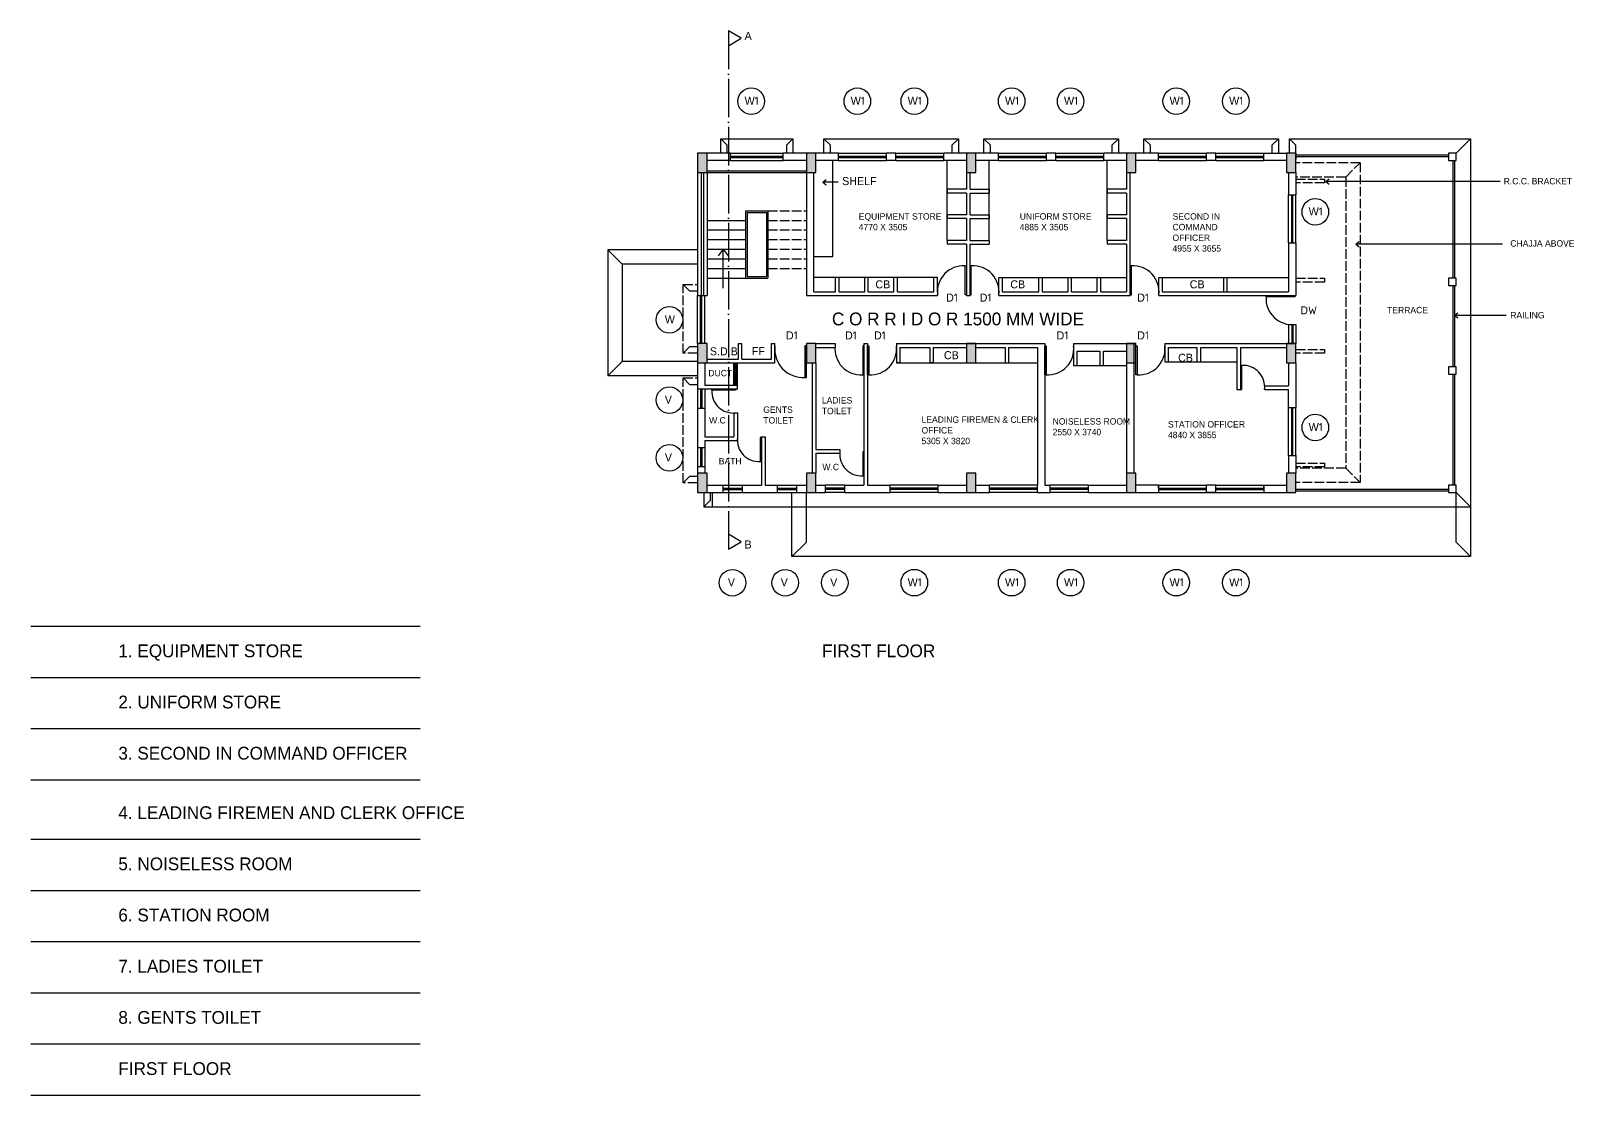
# Model space of a CAD drawing. Header units: millimetres. Extents: x 99749 to 363573, y 5266 to 161474.
# Drawn here: x 139354 to 187576, y 56342 to 89582 of the extents above; entities that cross this region are included whole.
import ezdxf

# ---------------------------------------------------------------- set-up
doc = ezdxf.new("R2010")
doc.units = ezdxf.units.MM
doc.linetypes.add('ACAD_ISO02W100', pattern=[15, 12, -3])
doc.linetypes.add('ACAD_ISO04W100', pattern=[30, 24, -3, 0, -3])
for name, color, linetype in [('COLUMNS', 7, 'Continuous'), ('SECTION', 7, 'Continuous'), ('STAIRS', 7, 'Continuous'), ('WALLS', 7, 'Continuous'), ('WINDOWS', 7, 'Continuous')]:
    doc.layers.add(name, color=color, linetype=linetype)

# ---------------------------------------------------------------- blocks, each defined once
blk = doc.blocks.new('*U19')
at = {"layer": 'WALLS', "lineweight": 30, "ltscale": 50}
for p, q in [((0, 0), (0, 230)), ((600, 0), (600, 230))]:
    blk.add_line(p, q, dxfattribs=at)
at = {"layer": 'WALLS', "ltscale": 50}
for p, q in [((0, 230), (600, 230)), ((0, 0), (600, 0))]:
    blk.add_line(p, q, dxfattribs=at)
at = {"layer": 'WINDOWS', "lineweight": 30, "ltscale": 50}
for p, q in [((0, 135), (600, 135)), ((0, 95), (600, 95))]:
    blk.add_line(p, q, dxfattribs=at)
blk = doc.blocks.new('*U20')
at = {"layer": 'WALLS', "lineweight": 30, "ltscale": 50}
for p, q in [((0, 0), (0, 230)), ((1500, 0), (1500, 230))]:
    blk.add_line(p, q, dxfattribs=at)
at = {"layer": 'WALLS', "ltscale": 50}
for p, q in [((0, 230), (1500, 230)), ((0, 0), (1500, 0))]:
    blk.add_line(p, q, dxfattribs=at)
at = {"layer": 'WINDOWS', "lineweight": 30, "ltscale": 50}
for p, q in [((0, 135), (1500, 135)), ((0, 95), (1500, 95))]:
    blk.add_line(p, q, dxfattribs=at)
blk = doc.blocks.new('*U21')
at = {"layer": 'WALLS', "lineweight": 30, "ltscale": 50}
for p, q in [((0, 0), (0, 230)), ((1200, 0), (1200, 230))]:
    blk.add_line(p, q, dxfattribs=at)
at = {"layer": 'WALLS', "ltscale": 50}
for p, q in [((0, 230), (1200, 230)), ((0, 0), (1200, 0))]:
    blk.add_line(p, q, dxfattribs=at)
at = {"layer": 'WINDOWS', "lineweight": 30, "ltscale": 50}
for p, q in [((0, 135), (1200, 135)), ((0, 95), (1200, 95))]:
    blk.add_line(p, q, dxfattribs=at)
blk = doc.blocks.new('*U22')
at = {"ltscale": 50}
for p, q in [((-40, 0), (-40, 900)), ((-40, 900), (0, 900)), ((0, 900), (0, 0)), ((0, 0), (-40, 0))]:
    blk.add_line(p, q, dxfattribs=at)
blk.add_arc((-95, 92), 810, 86.1077, 186.4962, dxfattribs=at)
blk = doc.blocks.new('*U23')
at = {"ltscale": 50}
for p, q in [((0, 900), (0, 0)), ((40, 900), (0, 900)), ((40, 0), (40, 900)), ((0, 0), (40, 0))]:
    blk.add_line(p, q, dxfattribs=at)
blk.add_arc((95, 92), 810, 353.5038, 93.8923, dxfattribs=at)
blk = doc.blocks.new('*U24')
at = {"ltscale": 50}
for p, q in [((0, -900), (0, 0)), ((0, 0), (40, 0)), ((40, 0), (40, -900)), ((40, -900), (0, -900))]:
    blk.add_line(p, q, dxfattribs=at)
blk.add_arc((95, -92), 810, 266.1077, 6.4962, dxfattribs=at)
blk = doc.blocks.new('*U25')
at = {"ltscale": 50}
for p, q in [((0, 0), (-40, 0)), ((0, -900), (0, 0)), ((-40, 0), (-40, -900)), ((-40, -900), (0, -900))]:
    blk.add_line(p, q, dxfattribs=at)
blk.add_arc((-95, -92), 810, 173.5038, 273.8923, dxfattribs=at)
blk = doc.blocks.new('*U26')
at = {"ltscale": 50}
for p, q in [((0, 0), (-44, 0)), ((0, -981), (0, 0)), ((-44, 0), (-44, -981)), ((-44, -981), (0, -981))]:
    blk.add_line(p, q, dxfattribs=at)
blk.add_arc((-104, -100), 884, 173.5038, 273.8923, dxfattribs=at)
blk = doc.blocks.new('*U27')
at = {"ltscale": 50}
for p, q in [((-750, 0), (0, 0)), ((-750, -33), (-750, 0)), ((0, 0), (0, -33)), ((0, -33), (-750, -33))]:
    blk.add_line(p, q, dxfattribs=at)
blk.add_arc((-76, -79), 675, 176.1077, 276.4962, dxfattribs=at)
blk = doc.blocks.new('*U28')
at = {"ltscale": 50}
for p, q in [((0, 0), (-33, 0)), ((0, -750), (0, 0)), ((-33, 0), (-33, -750)), ((-33, -750), (0, -750))]:
    blk.add_line(p, q, dxfattribs=at)
blk.add_arc((-79, -76), 675, 173.5038, 273.8923, dxfattribs=at)
blk = doc.blocks.new('*U29')
at = {"ltscale": 50}
for p, q in [((0, 0), (-33, 0)), ((0, -750), (0, 0)), ((-33, 0), (-33, -750)), ((-33, -750), (0, -750))]:
    blk.add_line(p, q, dxfattribs=at)
blk.add_arc((-79, -76), 675, 173.5038, 273.8923, dxfattribs=at)
blk = doc.blocks.new('*U30')
at = {"ltscale": 50}
for p, q in [((0, 750), (0, 0)), ((33, 750), (0, 750)), ((33, 0), (33, 750)), ((0, 0), (33, 0))]:
    blk.add_line(p, q, dxfattribs=at)
blk.add_arc((79, 76), 675, 353.5038, 93.8923, dxfattribs=at)
blk = doc.blocks.new('*U31')
at = {"ltscale": 50}
for p, q in [((-900, 0), (0, 0)), ((-900, -40), (-900, 0)), ((0, 0), (0, -40)), ((0, -40), (-900, -40))]:
    blk.add_line(p, q, dxfattribs=at)
blk.add_arc((-92, -95), 810, 176.1077, 276.4962, dxfattribs=at)
blk = doc.blocks.new('DFVE')
at = {"ltscale": 50}
blk.add_circle((165178, 87384), 415, dxfattribs=at)
at = {"ltscale": 50, "insert": (164971, 87523), "char_height": 250, "width": 2552.06, "attachment_point": 1}
blk.add_mtext('W{\\fISOCPEUR|b0|i0|c0|p34;1}', dxfattribs=at)

msp = doc.modelspace()

# ---------------------------------------------------------------- hatches: boundary and pattern name
at = {"layer": 'WALLS', "lineweight": 30, "ltscale": 50}
h = msp.add_hatch(color=256, dxfattribs=at)
h.paths.add_polyline_path([(163884.9, 85763.1), (163584.9, 85763.1), (163584.9, 85163.1), (163884.9, 85163.1)])
h.paths.add_polyline_path([(168884.9, 85763.1), (168584.9, 85763.1), (168584.9, 85163.1), (168884.9, 85163.1)])
h.paths.add_polyline_path([(160484.9, 85763.1), (160184.9, 85763.1), (160184.9, 85163.1), (160484.9, 85163.1)])
h.paths.add_polyline_path([(173884.9, 85763.1), (173584.9, 85763.1), (173584.9, 85163.1), (173884.9, 85163.1)])
h.paths.add_polyline_path([(178884.9, 85763.1), (178584.9, 85763.1), (178584.9, 85163.1), (178884.9, 85163.1)])
h.paths.add_polyline_path([(178884.9, 79813.1), (178584.9, 79813.1), (178584.9, 79213.1), (178884.9, 79213.1)])
h.paths.add_polyline_path([(173884.9, 79813.1), (173584.9, 79813.1), (173584.9, 79213.1), (173884.9, 79213.1)])
h.paths.add_polyline_path([(168884.9, 79813.1), (168584.9, 79813.1), (168584.9, 79213.1), (168884.9, 79213.1)])
h.paths.add_polyline_path([(163884.9, 79813.1), (163584.9, 79813.1), (163584.9, 79213.1), (163884.9, 79213.1)])
h.paths.add_polyline_path([(160484.9, 79813.1), (160184.9, 79813.1), (160184.9, 79213.1), (160484.9, 79213.1)])
h.paths.add_polyline_path([(160484.9, 75763.1), (160184.9, 75763.1), (160184.9, 75163.1), (160484.9, 75163.1)])
h.paths.add_polyline_path([(163884.9, 75763.1), (163584.9, 75763.1), (163584.9, 75163.1), (163884.9, 75163.1)])
h.paths.add_polyline_path([(168884.9, 75763.1), (168584.9, 75763.1), (168584.9, 75163.1), (168884.9, 75163.1)])
h.paths.add_polyline_path([(173884.9, 75763.1), (173584.9, 75763.1), (173584.9, 75163.1), (173884.9, 75163.1)])
h.paths.add_polyline_path([(178884.9, 75763.1), (178584.9, 75763.1), (178584.9, 75163.1), (178884.9, 75163.1)])

# ---------------------------------------------------------------- linework, layer by layer
at = {"linetype": 'ACAD_ISO04W100', "ltscale": 50}
msp.add_line((161153.2, 89582.2), (161153.2, 73396.8), dxfattribs=at)
at = {"linetype": 'Continuous', "ltscale": 25}
for p, q in [((160909.9, 85763.1), (160909.9, 86213.1)), ((160909.9, 86213.1), (163159.9, 86213.1)), ((160909.9, 86213.1), (161109.9, 86013.1)), ((161109.9, 85763.1), (161109.9, 86013.1)), ((162959.9, 86013.1), (163159.9, 86213.1)), ((162959.9, 86013.1), (162959.9, 85763.1)), ((163159.9, 86213.1), (163159.9, 85763.1)), ((164134.9, 85763.1), (164134.9, 86213.1)), ((164134.9, 86213.1), (168334.9, 86213.1)), ((164134.9, 86213.1), (164334.9, 86013.1)), ((164334.9, 85763.1), (164334.9, 86013.1)), ((168134.9, 86013.1), (168334.9, 86213.1)), ((168134.9, 86013.1), (168134.9, 85763.1)), ((168334.9, 86213.1), (168334.9, 85763.1)), ((169134.9, 85763.1), (169134.9, 86213.1)), ((169134.9, 86213.1), (173334.9, 86213.1)), ((169134.9, 86213.1), (169334.9, 86013.1)), ((169334.9, 85763.1), (169334.9, 86013.1)), ((173134.9, 86013.1), (173334.9, 86213.1)), ((173134.9, 86013.1), (173134.9, 85763.1)), ((173334.9, 86213.1), (173334.9, 85763.1)), ((174134.9, 85763.1), (174134.9, 86213.1)), ((174134.9, 86213.1), (178334.9, 86213.1)), ((174134.9, 86213.1), (174334.9, 86013.1)), ((174334.9, 85763.1), (174334.9, 86013.1)), ((178134.9, 86013.1), (178334.9, 86213.1)), ((178134.9, 86013.1), (178134.9, 85763.1)), ((178334.9, 86213.1), (178334.9, 85763.1)), ((178684.9, 85763.1), (178684.9, 86213.1)), ((178684.9, 86213.1), (183334.9, 86213.1)), ((178684.9, 86213.1), (178884.9, 86013.1)), ((178884.9, 85763.1), (178884.9, 86013.1)), ((183210.2, 86213.1), (184334.9, 86213.1)), ((184334.9, 86213.1), (184334.9, 73163.1)), ((160384.9, 75163.1), (160384.9, 74713.1)), ((160384.9, 74713.1), (160584.9, 74913.1)), ((160584.9, 75163.1), (160584.9, 74913.1)), ((160653.7, 74713.1), (160653.7, 75163.1)), ((163134.9, 73163.1), (163134.9, 75163.1)), ((163584.9, 73613.1), (163584.9, 75163.1)), ((183884.9, 73613.1), (183884.9, 75163.1)), ((160384.9, 74713.1), (184334.9, 74713.1)), ((163134.9, 73163.1), (163584.9, 73613.1)), ((184334.9, 73163.1), (183884.9, 73613.1)), ((184334.9, 73163.1), (163134.9, 73163.1))]:
    msp.add_line(p, q, dxfattribs=at)
at = {"ltscale": 50}
for p, q in [((183884.9, 85763.1), (184334.9, 86213.1)), ((164414.9, 82533.1), (164414.9, 85533.1)), ((167984.9, 83033.1), (167984.9, 85533.1)), ((169299.9, 83033.1), (169299.9, 85533.1)), ((172984.9, 83033.1), (172984.9, 85533.1)), ((178884.9, 85713.1), (183654.9, 85713.1)), ((178884.9, 85663.1), (183654.9, 85663.1)), ((183784.9, 85533.1), (183784.9, 81863.1)), ((183834.9, 85533.1), (183834.9, 81863.1)), ((164104.3, 84860.8), (164209.4, 84942.9)), ((179816.8, 84880.8), (179922, 84963)), ((185267.6, 84880.8), (179816.8, 84880.8)), ((179816.8, 84880.8), (179922, 84798.7)), ((164580.7, 84860.8), (164104.3, 84860.8)), ((164104.3, 84860.8), (164209.4, 84778.7)), ((180753.7, 82918.1), (180858.8, 83000.3)), ((160184.9, 82743.1), (157384.9, 82743.1)), ((157384.9, 82743.1), (157384.9, 78805.6)), ((157384.9, 82743.1), (157834.9, 82293.1)), ((160985, 82763.1), (160827.6, 82555.7)), ((160985, 81545.7), (160985, 82763.1)), ((160985, 82763.1), (161142.5, 82555.7)), ((163814.9, 82533.1), (164414.9, 82533.1)), ((185342.1, 82918.1), (180753.7, 82918.1)), ((180753.7, 82918.1), (180858.8, 82836)), ((157834.9, 82293.1), (157834.9, 79255.6)), ((160184.9, 82293.1), (157834.9, 82293.1)), ((167684.9, 81878.1), (163814.9, 81878.1)), ((169599.9, 81878.1), (173584.9, 81878.1)), ((174714.9, 81878.1), (178654.9, 81878.1)), ((183784.9, 81633.1), (183784.9, 79093.1)), ((183834.9, 81633.1), (183834.9, 79093.1)), ((183834.9, 80696.9), (183940, 80779)), ((185447.4, 80696.9), (183834.9, 80696.9)), ((183834.9, 80696.9), (183940, 80614.8)), ((157384.9, 78805.6), (157834.9, 79255.6)), ((160184.9, 79255.6), (157834.9, 79255.6)), ((166399.9, 79213.1), (170804.9, 79213.1)), ((171934.9, 79133.1), (173584.9, 79133.1)), ((174784.9, 79248.1), (177039.9, 79248.1)), ((160184.9, 78805.6), (157384.9, 78805.6)), ((183784.9, 78863.1), (183784.9, 75393.1)), ((183834.9, 78863.1), (183834.9, 75393.1)), ((178884.9, 75263.1), (183654.9, 75263.1)), ((178884.9, 75213.1), (183654.9, 75213.1)), ((183884.9, 75163.1), (184334.9, 74713.1))]:
    msp.add_line(p, q, dxfattribs=at)
at = {"linetype": 'ACAD_ISO02W100', "ltscale": 25}
for p, q in [((180889.4, 85464.9), (178884.9, 85464.9)), ((180439.4, 85014.9), (180889.4, 85464.9)), ((180889.4, 85464.9), (180889.4, 75474.7)), ((180439.4, 85014.9), (178884.9, 85014.9)), ((178884.9, 84951.1), (179770.8, 84951.1)), ((179770.8, 84951.1), (179770.8, 84836.1)), ((180439.4, 85014.9), (180439.4, 75924.7)), ((179770.8, 84836.1), (178884.9, 84836.1)), ((159734.9, 79513.1), (159734.9, 81665.7)), ((159934.9, 81465.7), (159734.9, 81665.7)), ((159734.9, 81665.7), (160184.9, 81665.7)), ((178884.9, 81853.4), (179770.8, 81853.4)), ((179770.8, 81738.4), (178884.9, 81738.4)), ((179770.8, 81853.4), (179770.8, 81738.4)), ((159934.9, 81465.7), (160184.9, 81465.7)), ((159734.9, 79513.1), (159934.9, 79713.1)), ((160184.9, 79713.1), (159934.9, 79713.1)), ((178884.9, 79628.1), (179770.8, 79628.1)), ((179770.8, 79628.1), (179770.8, 79513.1)), ((160184.9, 79513.1), (159734.9, 79513.1)), ((179770.8, 79513.1), (178884.9, 79513.1)), ((159734.9, 75463.1), (159734.9, 78741.7)), ((159934.9, 78541.7), (159734.9, 78741.7)), ((159734.9, 78741.7), (160184.9, 78741.7)), ((159934.9, 78541.7), (160184.9, 78541.7)), ((178884.9, 76083.7), (179770.8, 76083.7)), ((179770.8, 75968.7), (178884.9, 75968.7)), ((180439.4, 75924.7), (178884.9, 75924.7)), ((179770.8, 76083.7), (179770.8, 75968.7)), ((180439.4, 75924.7), (180889.4, 75474.7)), ((159734.9, 75463.1), (159934.9, 75663.1)), ((160184.9, 75463.1), (159734.9, 75463.1)), ((160184.9, 75663.1), (159934.9, 75663.1)), ((180889.4, 75474.7), (178884.9, 75474.7))]:
    msp.add_line(p, q, dxfattribs=at)
at = {"ltscale": 50}
for points in [[(161553.5, 89351.1), (161153.2, 89582.2), (161153.2, 89120)], [(161553.5, 73628), (161153.2, 73859.1), (161153.2, 73396.8)]]:
    msp.add_lwpolyline(points, close=True, dxfattribs=at)
for centre in [(161863.1, 87384.2), (166959, 87384.2), (170000.6, 87384.2), (171843.2, 87384.2), (175143.9, 87384.2), (177004.3, 87384.2), (179488.7, 83929.4), (159306.1, 80558.9), (159306.1, 78050.5), (179488.7, 77194.6), (159306.1, 76246.7), (161275.5, 72346.5), (162926.5, 72346.5), (164471.9, 72346.5), (166959, 72347.7), (170000.6, 72347.7), (171843.2, 72347.7), (175143.9, 72347.7), (177004.3, 72347.7)]:
    msp.add_circle(centre, 415.4, dxfattribs=at)
at = {"layer": 'COLUMNS', "lineweight": 30, "ltscale": 50}
for p, q in [((183884.9, 85763.1), (183654.9, 85763.1)), ((183654.9, 85763.1), (183654.9, 85533.1)), ((183654.9, 85533.1), (183884.9, 85533.1)), ((183884.9, 85533.1), (183884.9, 85763.1)), ((183884.9, 81863.1), (183654.9, 81863.1)), ((183884.9, 81863.1), (183654.9, 81863.1)), ((183654.9, 81863.1), (183654.9, 81633.1)), ((183654.9, 81633.1), (183884.9, 81633.1)), ((183884.9, 81633.1), (183884.9, 81863.1)), ((183884.9, 81633.1), (183884.9, 81863.1)), ((183884.9, 79093.1), (183654.9, 79093.1)), ((183654.9, 79093.1), (183654.9, 78863.1)), ((183884.9, 78863.1), (183884.9, 79093.1)), ((183884.9, 78863.1), (183884.9, 79093.1)), ((183654.9, 78863.1), (183884.9, 78863.1)), ((183654.9, 78863.1), (183884.9, 78863.1)), ((183884.9, 75393.1), (183654.9, 75393.1)), ((183654.9, 75393.1), (183654.9, 75163.1)), ((183884.9, 75163.1), (183884.9, 75393.1)), ((183884.9, 75163.1), (183884.9, 75393.1)), ((183654.9, 75163.1), (183884.9, 75163.1)), ((183654.9, 75163.1), (183884.9, 75163.1))]:
    msp.add_line(p, q, dxfattribs=at)
for points in [[(160484.9, 85763.1), (160184.9, 85763.1), (160184.9, 85163.1), (160484.9, 85163.1)], [(163884.9, 85763.1), (163584.9, 85763.1), (163584.9, 85163.1), (163884.9, 85163.1)], [(168884.9, 85763.1), (168584.9, 85763.1), (168584.9, 85163.1), (168884.9, 85163.1)], [(173884.9, 85763.1), (173584.9, 85763.1), (173584.9, 85163.1), (173884.9, 85163.1)], [(178884.9, 85763.1), (178584.9, 85763.1), (178584.9, 85163.1), (178884.9, 85163.1)], [(160484.9, 79813.1), (160184.9, 79813.1), (160184.9, 79213.1), (160484.9, 79213.1)], [(163884.9, 79813.1), (163584.9, 79813.1), (163584.9, 79213.1), (163884.9, 79213.1)], [(168884.9, 79813.1), (168584.9, 79813.1), (168584.9, 79213.1), (168884.9, 79213.1)], [(173884.9, 79813.1), (173584.9, 79813.1), (173584.9, 79213.1), (173884.9, 79213.1)], [(178884.9, 79813.1), (178584.9, 79813.1), (178584.9, 79213.1), (178884.9, 79213.1)], [(160484.9, 75763.1), (160184.9, 75763.1), (160184.9, 75163.1), (160484.9, 75163.1)], [(163884.9, 75763.1), (163584.9, 75763.1), (163584.9, 75163.1), (163884.9, 75163.1)], [(168884.9, 75763.1), (168584.9, 75763.1), (168584.9, 75163.1), (168884.9, 75163.1)], [(173884.9, 75763.1), (173584.9, 75763.1), (173584.9, 75163.1), (173884.9, 75163.1)], [(178884.9, 75763.1), (178584.9, 75763.1), (178584.9, 75163.1), (178884.9, 75163.1)]]:
    msp.add_lwpolyline(points, close=True, dxfattribs=at)
at = {"layer": 'SECTION', "ltscale": 50}
for p, q in [((139353.8, 70988.8), (151522.7, 70988.8)), ((139353.8, 69390.1), (151522.7, 69390.1)), ((139353.8, 67791.5), (151522.7, 67791.5)), ((139353.8, 66192.8), (151522.7, 66192.8)), ((139353.8, 64335.4), (151522.7, 64335.4)), ((139353.8, 62736.8), (151522.7, 62736.8)), ((139353.8, 61138.1), (151522.7, 61138.1)), ((139353.8, 59539.4), (151522.7, 59539.4)), ((139353.8, 57940.7), (151522.7, 57940.7)), ((139353.8, 56342), (151522.7, 56342))]:
    msp.add_line(p, q, dxfattribs=at)
at = {"layer": 'STAIRS', "ltscale": 50}
for p, q in [((161684.9, 83963.1), (161684.9, 81863.1)), ((161684.9, 83963.1), (162384.9, 83963.1)), ((161734.9, 83913.1), (161734.9, 81913.1)), ((161734.9, 83913.1), (162334.9, 83913.1)), ((162334.9, 83913.1), (162334.9, 81913.1)), ((162384.9, 83963.1), (162384.9, 81863.1)), ((160484.9, 83663.1), (161684.9, 83663.1)), ((160484.9, 83363.1), (161684.9, 83363.1)), ((160484.9, 83063.1), (161684.9, 83063.1)), ((160484.9, 82763.1), (161684.9, 82763.1)), ((160484.9, 82463.1), (161684.9, 82463.1)), ((160484.9, 82463.1), (161684.9, 82463.1)), ((160484.9, 82163.1), (161684.9, 82163.1)), ((160484.9, 81863.1), (161684.9, 81863.1)), ((161734.9, 81913.1), (162334.9, 81913.1))]:
    msp.add_line(p, q, dxfattribs=at)
at = {"layer": 'STAIRS', "linetype": 'ACAD_ISO02W100', "ltscale": 25}
for p, q in [((162384.9, 83963.1), (163584.9, 83963.1)), ((162384.9, 83663.1), (163584.9, 83663.1)), ((162384.9, 83363.1), (163584.9, 83363.1)), ((162384.9, 83063.1), (163584.9, 83063.1)), ((162384.9, 82763.1), (163584.9, 82763.1)), ((162384.9, 82463.1), (163584.9, 82463.1)), ((162384.9, 82163.1), (163584.9, 82163.1))]:
    msp.add_line(p, q, dxfattribs=at)
at = {"layer": 'STAIRS', "linetype": 'Continuous', "ltscale": 25}
msp.add_line((161684.9, 81863.1), (162384.9, 81863.1), dxfattribs=at)
at = {"layer": 'WALLS', "lineweight": 30, "ltscale": 50}
for p, q in [((161209.9, 85763.1), (160184.9, 85763.1)), ((161209.9, 85533.1), (160484.9, 85533.1)), ((161209.9, 85533.1), (161209.9, 85763.1)), ((163884.9, 85763.1), (162859.9, 85763.1)), ((162859.9, 85533.1), (162859.9, 85763.1)), ((164584.9, 85763.1), (162859.9, 85763.1)), ((163584.9, 85533.1), (162859.9, 85533.1)), ((164584.9, 85533.1), (163884.9, 85533.1)), ((164584.9, 85533.1), (164584.9, 85763.1)), ((166384.9, 85763.1), (166084.9, 85763.1)), ((166084.9, 85533.1), (166084.9, 85763.1)), ((166384.9, 85533.1), (166084.9, 85533.1)), ((166384.9, 85533.1), (166384.9, 85763.1)), ((169584.9, 85763.1), (167884.9, 85763.1)), ((167884.9, 85533.1), (167884.9, 85763.1)), ((168584.9, 85533.1), (167884.9, 85533.1)), ((169584.9, 85533.1), (168884.9, 85533.1)), ((169584.9, 85533.1), (169584.9, 85763.1)), ((171384.9, 85763.1), (171084.9, 85763.1)), ((171384.9, 85763.1), (171084.9, 85763.1)), ((171084.9, 85533.1), (171084.9, 85763.1)), ((171384.9, 85533.1), (171084.9, 85533.1)), ((171384.9, 85533.1), (171084.9, 85533.1)), ((171384.9, 85533.1), (171384.9, 85763.1)), ((174584.9, 85763.1), (172884.9, 85763.1)), ((172884.9, 85533.1), (172884.9, 85763.1)), ((173584.9, 85533.1), (172884.9, 85533.1)), ((174584.9, 85533.1), (173884.9, 85533.1)), ((174584.9, 85533.1), (174584.9, 85763.1)), ((176384.9, 85763.1), (176084.9, 85763.1)), ((176384.9, 85763.1), (176084.9, 85763.1)), ((176084.9, 85533.1), (176084.9, 85763.1)), ((176384.9, 85533.1), (176084.9, 85533.1)), ((176384.9, 85533.1), (176084.9, 85533.1)), ((176384.9, 85533.1), (176384.9, 85763.1)), ((177884.9, 85533.1), (177884.9, 85763.1)), ((177884.9, 85763.1), (178584.9, 85763.1)), ((178584.9, 85533.1), (177884.9, 85533.1)), ((178884.9, 85763.1), (178884.9, 85563.1)), ((160184.9, 85163.1), (160184.9, 81313.1)), ((160299.9, 85163.1), (160299.9, 81313.1)), ((160369.9, 85163.1), (160369.9, 81313.1)), ((160484.9, 85213.1), (163584.9, 85213.1)), ((160484.9, 85163.1), (163584.9, 85163.1)), ((160484.9, 85163.1), (160484.9, 81313.1)), ((163584.9, 85163.1), (163584.9, 81313.1)), ((163814.9, 81428.1), (163814.9, 85163.1)), ((168584.9, 85163.1), (168584.9, 84633.1)), ((168699.9, 84633.1), (168699.9, 85163.1)), ((173584.9, 85163.1), (173584.9, 84633.1)), ((173699.9, 81313.1), (173699.9, 85163.1)), ((178654.9, 85163.1), (178654.9, 84463.1)), ((178884.9, 85163.1), (178884.9, 84463.1)), ((168584.9, 84633.1), (167984.9, 84633.1)), ((167984.9, 84633.1), (167984.9, 84518.1)), ((168584.9, 84518.1), (167984.9, 84518.1)), ((168584.9, 84518.1), (168584.9, 83833.1)), ((168699.9, 84633.1), (169299.9, 84633.1)), ((168699.9, 84518.1), (169299.9, 84518.1)), ((168699.9, 83833.1), (168699.9, 84518.1)), ((169299.9, 84633.1), (169299.9, 84518.1)), ((173584.9, 84633.1), (172984.9, 84633.1)), ((172984.9, 84633.1), (172984.9, 84518.1)), ((173584.9, 84518.1), (172984.9, 84518.1)), ((173584.9, 84518.1), (173584.9, 83833.1)), ((178654.9, 84463.1), (178884.9, 84463.1)), ((167984.9, 83833.1), (167984.9, 83718.1)), ((168584.9, 83833.1), (167984.9, 83833.1)), ((168584.9, 83718.1), (167984.9, 83718.1)), ((168584.9, 83718.1), (168584.9, 83033.1)), ((168699.9, 83833.1), (169299.9, 83833.1)), ((168699.9, 83718.1), (169299.9, 83718.1)), ((168699.9, 83033.1), (168699.9, 83718.1)), ((169299.9, 83833.1), (169299.9, 83718.1)), ((173584.9, 83833.1), (172984.9, 83833.1)), ((172984.9, 83833.1), (172984.9, 83718.1)), ((173584.9, 83718.1), (172984.9, 83718.1)), ((173584.9, 83718.1), (173584.9, 83033.1)), ((167984.9, 83033.1), (167984.9, 82918.1)), ((168584.9, 83033.1), (167984.9, 83033.1)), ((168699.9, 83033.1), (169299.9, 83033.1)), ((169299.9, 83033.1), (169299.9, 82918.1)), ((173584.9, 83033.1), (172984.9, 83033.1)), ((172984.9, 83033.1), (172984.9, 82918.1)), ((178654.9, 82963.1), (178884.9, 82963.1)), ((178654.9, 82963.1), (178654.9, 81428.1)), ((178884.9, 82963.1), (178884.9, 81313.1)), ((168584.9, 82918.1), (167984.9, 82918.1)), ((168584.9, 82918.1), (168584.9, 81313.1)), ((168699.9, 81313.1), (168699.9, 82918.1)), ((168699.9, 82918.1), (169299.9, 82918.1)), ((173584.9, 82918.1), (172984.9, 82918.1)), ((173584.9, 82918.1), (173584.9, 81428.1)), ((164499.9, 81428.1), (164499.9, 81878.1)), ((164614.9, 81878.1), (164509.9, 81878.1)), ((164614.9, 81428.1), (164614.9, 81878.1)), ((165519.9, 81878.1), (165414.9, 81878.1)), ((165414.9, 81428.1), (165414.9, 81878.1)), ((165519.9, 81428.1), (165519.9, 81878.1)), ((166319.9, 81428.1), (166319.9, 81878.1)), ((166434.9, 81878.1), (166329.9, 81878.1)), ((166434.9, 81428.1), (166434.9, 81878.1)), ((167569.9, 81428.1), (167569.9, 81878.1)), ((167684.9, 81878.1), (167569.9, 81878.1)), ((167684.9, 81428.1), (167684.9, 81878.1)), ((169599.9, 81428.1), (169599.9, 81878.1)), ((169599.9, 81878.1), (169714.9, 81878.1)), ((169714.9, 81428.1), (169714.9, 81878.1)), ((170849.9, 81428.1), (170849.9, 81878.1)), ((170849.9, 81878.1), (170954.9, 81878.1)), ((170964.9, 81428.1), (170964.9, 81878.1)), ((171764.9, 81428.1), (171764.9, 81878.1)), ((171764.9, 81878.1), (171869.9, 81878.1)), ((171869.9, 81428.1), (171869.9, 81878.1)), ((172669.9, 81428.1), (172669.9, 81878.1)), ((172669.9, 81878.1), (172774.9, 81878.1)), ((172784.9, 81428.1), (172784.9, 81878.1)), ((174599.9, 81313.1), (174599.9, 81878.1)), ((174599.9, 81878.1), (174714.9, 81878.1)), ((174714.9, 81428.1), (174714.9, 81878.1)), ((176632.4, 81428.1), (176632.4, 81878.1)), ((176632.4, 81878.1), (176737.4, 81878.1)), ((176737.4, 81428.1), (176737.4, 81878.1)), ((160184.9, 81313.1), (160484.9, 81313.1)), ((163584.9, 81313.1), (163814.9, 81313.1)), ((163584.9, 81313.1), (167684.9, 81313.1)), ((163814.9, 81428.1), (164499.9, 81428.1)), ((164614.9, 81428.1), (165414.9, 81428.1)), ((165519.9, 81428.1), (166319.9, 81428.1)), ((166434.9, 81428.1), (167569.9, 81428.1)), ((167684.9, 81428.1), (167684.9, 81313.1)), ((168584.9, 81313.1), (168699.9, 81313.1)), ((169599.9, 81313.1), (169599.9, 81428.1)), ((169599.9, 81313.1), (173699.9, 81313.1)), ((169714.9, 81428.1), (170849.9, 81428.1)), ((170839.9, 81428.1), (170849.9, 81428.1)), ((170964.9, 81428.1), (171764.9, 81428.1)), ((171869.9, 81428.1), (172669.9, 81428.1)), ((172784.9, 81428.1), (173584.9, 81428.1)), ((173584.9, 81313.1), (173699.9, 81313.1)), ((174599.9, 81313.1), (178884.9, 81313.1)), ((174714.9, 81428.1), (178654.9, 81428.1)), ((178654.9, 81313.1), (178884.9, 81313.1)), ((161465.4, 79328.1), (161465.4, 79813.1)), ((161465.4, 79813.1), (161570.4, 79813.1)), ((161570.4, 79328.1), (161570.4, 79813.1)), ((162498.4, 79328.1), (162498.4, 79813.1)), ((162498.4, 79813.1), (162603.4, 79813.1)), ((162603.4, 79213.1), (162603.4, 79813.1)), ((163884.9, 79813.1), (164484.9, 79813.1)), ((163884.9, 79698.1), (164484.9, 79698.1)), ((164484.9, 79813.1), (164484.9, 79698.1)), ((165384.9, 79813.1), (165384.9, 75393.1)), ((165384.9, 79813.1), (165499.9, 79813.1)), ((165499.9, 79813.1), (165499.9, 75393.1)), ((166399.9, 79813.1), (166399.9, 79698.1)), ((166399.9, 79813.1), (171034.9, 79813.1)), ((166399.9, 79698.1), (166399.9, 79213.1)), ((166504.9, 79698.1), (167439.9, 79698.1)), ((166504.9, 79698.1), (166504.9, 79213.1)), ((167439.9, 79698.1), (167439.9, 79213.1)), ((167544.9, 79698.1), (167544.9, 79213.1)), ((167544.9, 79698.1), (168584.9, 79698.1)), ((168884.9, 79698.1), (169792.4, 79698.1)), ((169792.4, 79698.1), (169792.4, 79213.1)), ((169897.4, 79698.1), (169897.4, 79213.1)), ((169897.4, 79698.1), (170804.9, 79698.1)), ((170804.9, 79698.1), (170804.9, 75393.1)), ((171034.9, 79813.1), (171034.9, 75393.1)), ((171934.9, 79813.1), (171934.9, 79698.1)), ((171934.9, 79813.1), (173884.9, 79813.1)), ((171934.9, 79698.1), (171934.9, 79133.1)), ((172049.9, 79583.1), (172759.9, 79583.1)), ((172049.9, 79133.1), (172049.9, 79583.1)), ((172759.9, 79583.1), (172759.9, 79133.1)), ((172874.9, 79133.1), (172874.9, 79583.1)), ((172874.9, 79583.1), (173584.9, 79583.1)), ((173584.9, 79583.1), (173584.9, 75393.1)), ((173814.9, 79813.1), (173814.9, 75763.1)), ((174784.9, 79813.1), (174784.9, 79698.1)), ((174784.9, 79813.1), (178884.9, 79813.1)), ((174784.9, 79698.1), (174784.9, 79248.1)), ((174899.9, 79698.1), (175799.9, 79698.1)), ((174899.9, 79248.1), (174899.9, 79698.1)), ((175799.9, 79248.1), (175799.9, 79698.1)), ((175914.9, 79248.1), (175914.9, 79698.1)), ((175914.9, 79698.1), (177039.9, 79698.1)), ((177039.9, 79698.1), (177039.9, 78383.1)), ((177154.9, 79698.1), (177154.9, 78383.1)), ((177154.9, 79698.1), (178584.9, 79698.1)), ((160184.9, 79213.1), (160184.9, 78398.1)), ((160414.9, 79213.1), (160414.9, 78513.1)), ((160484.9, 79328.1), (161465.4, 79328.1)), ((160484.9, 79213.1), (162603.4, 79213.1)), ((161570.4, 79328.1), (162498.4, 79328.1)), ((163769.9, 79213.1), (163769.9, 75763.1)), ((163884.9, 79213.1), (163884.9, 76508.1)), ((166504.9, 79213.1), (166399.9, 79213.1)), ((167544.9, 79213.1), (167439.9, 79213.1)), ((169792.4, 79213.1), (169897.4, 79213.1)), ((171934.9, 79133.1), (172049.9, 79133.1)), ((172759.9, 79133.1), (172874.9, 79133.1)), ((174784.9, 79248.1), (174899.9, 79248.1)), ((175799.9, 79248.1), (175914.9, 79248.1)), ((178654.9, 79213.1), (178654.9, 78498.1)), ((178884.9, 79213.1), (178884.9, 77823.1)), ((160414.9, 78513.1), (161429.9, 78513.1)), ((160414.9, 78398.1), (161429.9, 78398.1)), ((161429.9, 78398.1), (161429.9, 78513.1)), ((177039.9, 78383.1), (177154.9, 78383.1)), ((177904.9, 78498.1), (178654.9, 78498.1)), ((177904.9, 78498.1), (177904.9, 78383.1)), ((177904.9, 78383.1), (178654.9, 78383.1)), ((178654.9, 77823.1), (178654.9, 78383.1)), ((160184.9, 77798.1), (160184.9, 76573.1)), ((160414.9, 77798.1), (160414.9, 76898.1)), ((161314.9, 77648.1), (161314.9, 76898.1)), ((161314.9, 77648.1), (161429.9, 77648.1)), ((161429.9, 77648.1), (161429.9, 76783.1)), ((178654.9, 77823.1), (178884.9, 77823.1)), ((160414.9, 76898.1), (161314.9, 76898.1)), ((160414.9, 76783.1), (161429.9, 76783.1)), ((160414.9, 76783.1), (160414.9, 76573.1)), ((162179.9, 76898.1), (162179.9, 75393.1)), ((162179.9, 76898.1), (162294.9, 76898.1)), ((162294.9, 76898.1), (162294.9, 75393.1)), ((163884.9, 76508.1), (164634.9, 76508.1)), ((163884.9, 76393.1), (164634.9, 76393.1)), ((163884.9, 76393.1), (163884.9, 75763.1)), ((164634.9, 76508.1), (164634.9, 76393.1)), ((178654.9, 76323.1), (178654.9, 75763.1)), ((178654.9, 76323.1), (178884.9, 76323.1)), ((178884.9, 76323.1), (178884.9, 75763.1)), ((160184.9, 75973.1), (160184.9, 75163.1)), ((160414.9, 75973.1), (160414.9, 75763.1)), ((160484.9, 75393.1), (160984.9, 75393.1)), ((161584.9, 75393.1), (162179.9, 75393.1)), ((162294.9, 75393.1), (162684.9, 75393.1)), ((163284.9, 75393.1), (163584.9, 75393.1)), ((163884.9, 75393.1), (164184.9, 75393.1)), ((164784.9, 75393.1), (165384.9, 75393.1)), ((165499.9, 75393.1), (166199.9, 75393.1)), ((167699.9, 75393.1), (168584.9, 75393.1)), ((168884.9, 75393.1), (169304.9, 75393.1)), ((171034.9, 75393.1), (171204.9, 75393.1)), ((172404.9, 75393.1), (173584.9, 75393.1)), ((174584.9, 75393.1), (173884.9, 75393.1)), ((174584.9, 75298.1), (174584.9, 75393.1)), ((174584.9, 75393.1), (174584.9, 75163.1)), ((176384.9, 75393.1), (176084.9, 75393.1)), ((176384.9, 75393.1), (176084.9, 75393.1)), ((176084.9, 75163.1), (176084.9, 75393.1)), ((176384.9, 75163.1), (176384.9, 75393.1)), ((177884.9, 75393.1), (178584.9, 75393.1)), ((177884.9, 75298.1), (177884.9, 75393.1)), ((177884.9, 75393.1), (177884.9, 75163.1)), ((160184.9, 75163.1), (160984.9, 75163.1)), ((161584.9, 75163.1), (162684.9, 75163.1)), ((163284.9, 75163.1), (164184.9, 75163.1)), ((164784.9, 75163.1), (166199.9, 75163.1)), ((167699.9, 75163.1), (169304.9, 75163.1)), ((170804.9, 75163.1), (171204.9, 75163.1)), ((172404.9, 75163.1), (174584.9, 75163.1)), ((176384.9, 75163.1), (176084.9, 75163.1)), ((176384.9, 75163.1), (176084.9, 75163.1)), ((176084.9, 75163.1), (176384.9, 75163.1)), ((177884.9, 75163.1), (178884.9, 75163.1))]:
    msp.add_line(p, q, dxfattribs=at)
at = {"layer": 'WALLS', "ltscale": 50}
for p, q in [((161209.9, 85763.1), (162859.9, 85763.1)), ((161209.9, 85763.1), (162859.9, 85763.1)), ((161209.9, 85533.1), (162859.9, 85533.1)), ((161209.9, 85533.1), (162859.9, 85533.1)), ((164584.9, 85763.1), (166084.9, 85763.1)), ((164584.9, 85533.1), (166084.9, 85533.1)), ((166384.9, 85763.1), (167884.9, 85763.1)), ((166384.9, 85533.1), (167884.9, 85533.1)), ((169584.9, 85763.1), (171084.9, 85763.1)), ((169584.9, 85533.1), (171084.9, 85533.1)), ((171384.9, 85763.1), (172884.9, 85763.1)), ((171384.9, 85533.1), (172884.9, 85533.1)), ((174584.9, 85763.1), (176084.9, 85763.1)), ((174584.9, 85533.1), (176084.9, 85533.1)), ((176384.9, 85763.1), (177884.9, 85763.1)), ((176384.9, 85533.1), (177884.9, 85533.1)), ((178654.9, 82963.1), (178654.9, 84463.1)), ((178884.9, 82963.1), (178884.9, 84463.1)), ((160184.9, 79813.1), (160184.9, 81313.1)), ((160184.9, 79813.1), (160184.9, 81313.1)), ((160414.9, 79813.1), (160414.9, 81313.1)), ((160414.9, 79813.1), (160414.9, 81313.1)), ((178654.9, 80413.1), (178654.9, 79813.1)), ((178654.9, 80413.1), (178884.9, 80413.1)), ((178884.9, 80413.1), (178884.9, 79813.1)), ((161314.9, 78513.1), (161314.9, 79213.1)), ((161429.9, 78513.1), (161429.9, 79213.1)), ((178654.9, 76323.1), (178654.9, 77823.1)), ((178884.9, 76323.1), (178884.9, 77823.1)), ((174584.9, 75393.1), (176084.9, 75393.1)), ((176384.9, 75393.1), (177884.9, 75393.1)), ((174584.9, 75163.1), (176084.9, 75163.1)), ((176384.9, 75163.1), (177884.9, 75163.1))]:
    msp.add_line(p, q, dxfattribs=at)
at = {"layer": 'WINDOWS', "lineweight": 30, "ltscale": 50}
for p, q in [((161209.9, 85668.1), (162859.9, 85668.1)), ((161209.9, 85668.1), (162859.9, 85668.1)), ((161209.9, 85628.1), (162859.9, 85628.1)), ((161209.9, 85628.1), (162859.9, 85628.1)), ((164584.9, 85668.1), (166084.9, 85668.1)), ((164584.9, 85628.1), (166084.9, 85628.1)), ((166384.9, 85668.1), (167884.9, 85668.1)), ((166384.9, 85628.1), (167884.9, 85628.1)), ((169584.9, 85668.1), (171084.9, 85668.1)), ((169584.9, 85628.1), (171084.9, 85628.1)), ((171384.9, 85668.1), (172884.9, 85668.1)), ((171384.9, 85628.1), (172884.9, 85628.1)), ((174584.9, 85668.1), (176084.9, 85668.1)), ((174584.9, 85628.1), (176084.9, 85628.1)), ((176384.9, 85668.1), (177884.9, 85668.1)), ((176384.9, 85628.1), (177884.9, 85628.1)), ((178749.9, 82963.1), (178749.9, 84463.1)), ((178789.9, 82963.1), (178789.9, 84463.1)), ((160279.9, 79813.1), (160279.9, 81313.1)), ((160279.9, 79813.1), (160279.9, 81313.1)), ((160319.9, 79813.1), (160319.9, 81313.1)), ((160319.9, 79813.1), (160319.9, 81313.1)), ((178749.9, 80413.1), (178749.9, 79813.1)), ((178789.9, 80413.1), (178789.9, 79813.1)), ((161355.1, 78513.1), (161355.1, 79213.1)), ((161395.1, 78513.1), (161395.1, 79213.1)), ((178749.9, 76323.1), (178749.9, 77823.1)), ((178789.9, 76323.1), (178789.9, 77823.1)), ((174584.9, 75298.1), (176084.9, 75298.1)), ((174584.9, 75258.1), (176084.9, 75258.1)), ((176384.9, 75298.1), (177884.9, 75298.1)), ((176384.9, 75258.1), (177884.9, 75258.1))]:
    msp.add_line(p, q, dxfattribs=at)

# ---------------------------------------------------------------- block references
at = {"ltscale": 50}
for name, p in [('*U22', (168584.9, 81339.6)), ('*U23', (168699.9, 81339.6)), ('*U23', (173699.9, 81339.6)), ('*U31', (178850.1, 81313.1)), ('*U26', (163584.9, 79739.9)), ('*U25', (165384.9, 79739.9)), ('*U24', (165499.9, 79739.9)), ('*U24', (171034.9, 79739.9)), ('*U24', (173884.9, 79739.9)), ('*U30', (177154.9, 78383.1)), ('*U27', (161381.6, 78398.1)), ('*U28', (162179.9, 76881.9)), ('*U29', (165384.9, 76434.9))]:
    msp.add_blockref(name, p, dxfattribs=at)
at = {"layer": 'WALLS', "lineweight": 30}
msp.add_blockref('DFVE', (0, 0), dxfattribs=at)
at = {"layer": 'WINDOWS', "ltscale": 50, "rotation": 270}
for p in [(160184.9, 78398.1), (160184.9, 76573.1)]:
    msp.add_blockref('*U19', p, dxfattribs=at)
at = {"layer": 'WINDOWS', "ltscale": 50}
for p in [(160984.9, 75163.1), (162684.9, 75163.1)]:
    msp.add_blockref('*U19', p, dxfattribs=at)
at = {"layer": 'WINDOWS', "ltscale": 50, "xscale": -1}
for name, p in [('*U19', (164784.9, 75163.1)), ('*U20', (167699.9, 75163.1)), ('*U20', (170804.9, 75163.1)), ('*U21', (172404.9, 75163.1))]:
    msp.add_blockref(name, p, dxfattribs=at)

# ---------------------------------------------------------------- texts
at = {"ltscale": 50, "attachment_point": 1}
for s, insert, char_height, width in [('A', (161655.4, 89549.6), 250, 2552.056), ('W{\\fISOCPEUR|b0|i0|c0|p34;1}', (161655.4, 87522.9), 250, 2552.056), ('W{\\fISOCPEUR|b0|i0|c0|p34;1}', (166751.3, 87522.9), 250, 2552.056), ('W{\\fISOCPEUR|b0|i0|c0|p34;1}', (169792.9, 87522.9), 250, 2552.056), ('W{\\fISOCPEUR|b0|i0|c0|p34;1}', (171635.5, 87522.9), 250, 2552.056), ('W{\\fISOCPEUR|b0|i0|c0|p34;1}', (174936.2, 87522.9), 250, 2552.056), ('W{\\fISOCPEUR|b0|i0|c0|p34;1}', (176796.6, 87522.9), 250, 2552.056), ('SHELF', (164704.3, 85015.8), 250, 2552.056), ('R.C.C. BRACKET', (185374.6, 84987.3), 200, 2552.056), ('W{\\fISOCPEUR|b0|i0|c0|p34;1}', (179281, 84068), 250, 2552.056), ('EQUIPMENT STORE\\P4770 X 3505', (165222, 83887.7), 200, 2552.056), ('UNIFORM STORE\\P4885 X 3505', (170252.4, 83887.7), 200, 2552.056), ('SECOND IN COMMAND OFFICER\\P4955 X 3655', (175026.8, 83887.7), 200, 2552.056), ('CHAJJA ABOVE', (185581, 83044.2), 200, 2552.056), ('CB', (165743.1, 81790.8), 250, 2552.056), ('CB', (169957.6, 81790.8), 250, 2552.056), ('CB', (175564.7, 81790.8), 250, 2552.056), ('D{\\fISOCPEUR|b0|i0|c0|p34;1}', (167952, 81375.8), 250, 2552.056), ('D{\\fISOCPEUR|b0|i0|c0|p34;1}', (169000.5, 81375.8), 250, 2552.056), ('D{\\fISOCPEUR|b0|i0|c0|p34;1}', (173922, 81375.8), 250, 2552.056), ('W', (159162.6, 80698.7), 250, 2552.056), ('C O R R I D O R 1500 MM WIDE', (164384.7, 80785), 400, 21891.768), ('D{\\fISOCPEUR|b0|i0|c0|p34;W}', (179019.5, 80978.8), 250, 2552.056), ('TERRACE', (181731.3, 80961.8), 200, 2552.056), ('RAILING', (185581, 80802.3), 200, 2552.056), ('D{\\fISOCPEUR|b0|i0|c0|p34;1}', (162947, 80196.2), 250, 2552.056), ('D{\\fISOCPEUR|b0|i0|c0|p34;1}', (164792.9, 80196.2), 250, 2552.056), ('D{\\fISOCPEUR|b0|i0|c0|p34;1}', (165699.2, 80196.2), 250, 2552.056), ('D{\\fISOCPEUR|b0|i0|c0|p34;1}', (171404.7, 80196.2), 250, 2552.056), ('D{\\fISOCPEUR|b0|i0|c0|p34;1}', (173922, 80196.2), 250, 2552.056), ('S.D.B', (160570.3, 79699.2), 250, 2552.056), ('FF', (161881.3, 79704.2), 250, 2552.056), ('CB', (167883.9, 79577.7), 250, 2552.056), ('CB', (175201.1, 79498.1), 250, 2552.056), ('DUCT', (160524.3, 78993.9), 200, 2552.056), ('V', (159162.6, 78190.2), 250, 2552.056), ('LADIES TOILET', (164068.9, 78143.6), 200, 1717.744), ('GENTS TOILET', (162239.6, 77851.2), 200, 1550.882), ('W.C', (160548.2, 77519.8), 200, 2552.056), ('LEADING FIREMEN & CLERK OFFICE\\P5305 X 3820', (167183.7, 77540.3), 200, 3663.254), ('NOISELESS ROOM\\P2550 X 3740', (171281.3, 77485.5), 200, 2552.056), ('STATION OFFICER\\P4840 X 3855', (174884.9, 77394.1), 200, 3279.626), ('W{\\fISOCPEUR|b0|i0|c0|p34;1}', (179281, 77333.2), 250, 2552.056), ('V', (159162.6, 76386.5), 250, 2552.056), ('BATH ', (160849.4, 76243.3), 200, 1557.933), ('W.C', (164087.2, 76060.6), 200, 2552.056), ('B', (161655.4, 73664.9), 250, 2552.056), ('V', (161132, 72486.3), 250, 2552.056), ('V', (162783, 72486.3), 250, 2552.056), ('V', (164328.4, 72486.3), 250, 2552.056), ('W{\\fISOCPEUR|b0|i0|c0|p34;1}', (166751.3, 72486.3), 250, 2552.056), ('W{\\fISOCPEUR|b0|i0|c0|p34;1}', (169792.9, 72486.3), 250, 2552.056), ('W{\\fISOCPEUR|b0|i0|c0|p34;1}', (171635.5, 72486.3), 250, 2552.056), ('W{\\fISOCPEUR|b0|i0|c0|p34;1}', (174936.2, 72486.3), 250, 2552.056), ('W{\\fISOCPEUR|b0|i0|c0|p34;1}', (176796.6, 72486.3), 250, 2552.056), ('1. EQUIPMENT STORE', (142087.6, 70418.5), 400, 7837.207), ('FIRST FLOOR', (164077.1, 70418.5), 400, 5179.605), ('2. UNIFORM STORE', (142087.6, 68819.9), 400, 6525.03), ('3. SECOND IN COMMAND OFFICER', (142087.6, 67221.2), 400, 11216.117), ('4. LEADING FIREMEN AND CLERK OFFICE', (142087.6, 65363.9), 400, 14603.069), ('5. NOISELESS ROOM', (142087.6, 63765.2), 400, 10578.589), ('6. STATION ROOM', (142087.6, 62166.5), 400, 8821.629), ('7. LADIES TOILET', (142087.6, 60567.8), 400, 9130.753), ('8. GENTS TOILET', (142087.6, 58969.1), 400, 9481.967), ('FIRST FLOOR', (142087.6, 57370.4), 400, 5179.605)]:
    msp.add_mtext(s, dxfattribs=dict(at, insert=insert, char_height=char_height, width=width))

doc.saveas('drawing.dxf')
